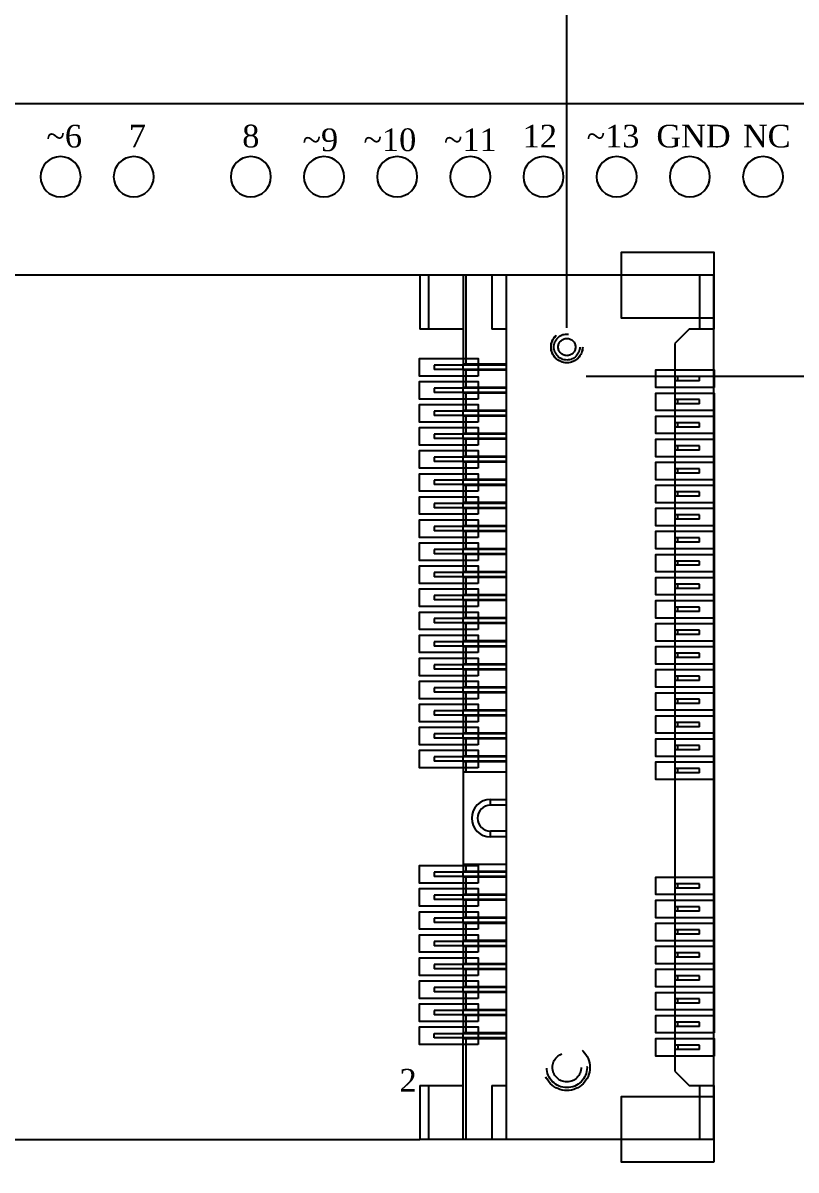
# Model space of a CAD drawing. Header units: millimetres. Extents: x 861 to 1253, y -31 to 249.
# Drawn here: x 1155 to 1195.3, y 118.8 to 178.5 of the extents above; entities that cross this region are included whole.
import ezdxf
from ezdxf.enums import TextEntityAlignment as Align

# ---------------------------------------------------------------- set-up
doc = ezdxf.new("R2010")
doc.units = ezdxf.units.MM
doc.header["$LTSCALE"] = 32.67
doc.header["$PDMODE"] = 3
doc.header["$PDSIZE"] = 0.3125
doc.linetypes.add('HIDDEN', pattern=[0.2, 0.1, -0.1])
doc.layers.get('0').update_dxf_attribs({"linetype": 'CONTINUOUS'})
doc.layers.get('Defpoints').update_dxf_attribs({"linetype": 'CONTINUOUS'})
for name, color, linetype in [('COMP_ART', 7, 'CONTINUOUS'), ('DEFAULT_2', 8, 'HIDDEN'), ('PIN_TOP', 10, 'CONTINUOUS')]:
    doc.layers.add(name, color=color, linetype=linetype)
doc.layers.add('尺寸標柱線', color=3, linetype='CONTINUOUS', lineweight=15)
doc.styles.get("Standard").update_dxf_attribs({"font": 'times.ttf', "width": 0.8})
doc.dimstyles.new('ISO-25(2)', dxfattribs={"dimtxt": 3, "dimasz": 2.5, "dimexe": 1, "dimexo": 1, "dimgap": 1, "dimtad": 1, "dimlfac": 0.666667, "dimdsep": 46, "dimtxsty": 'Standard', "dimcen": 2.5, "dimclrd": 3, "dimclre": 3, "dimclrt": 2, "dimadec": 0, "dimazin": 2, "dimtfac": 1, "dimtmove": 0, "dimatfit": 3, "dimfxl": 0, "dimarcsym": 0})

# ---------------------------------------------------------------- blocks, each defined once
blk = doc.blocks.new('ROUND_110')
blk.add_circle((0, 0), 0.0275)
blk = doc.blocks.new('*D274')
at = {"layer": 'Defpoints', "color": 0}
for p in [(1069.251, 124.776), (1107.852, 124.776), (1229.356, 94.342)]:
    blk.add_point(p, dxfattribs=at)
at = {"layer": '尺寸標柱線', "color": 3, "lineweight": -2}
blk.add_line((1106.852, 124.776), (1060.506, 124.776), dxfattribs=at)
at = {"layer": '尺寸標柱線', "color": 2, "insert": (1064.379, 127.306), "char_height": 3, "attachment_point": 5}
blk.add_mtext('20.29', dxfattribs=at)
blk = doc.blocks.new('*D275')
at = {"layer": 'Defpoints', "color": 0}
for p in [(1069.695, 161.076), (1107.852, 161.076), (1229.356, 94.342)]:
    blk.add_point(p, dxfattribs=at)
at = {"layer": '尺寸標柱線', "color": 3, "lineweight": -2}
blk.add_line((1106.852, 161.076), (1060.929, 161.076), dxfattribs=at)
at = {"layer": '尺寸標柱線', "color": 2, "insert": (1064.812, 163.606), "char_height": 3, "attachment_point": 5}
blk.add_mtext('44.49', dxfattribs=at)
blk = doc.blocks.new('*D276')
at = {"layer": 'Defpoints', "color": 0}
for p in [(1067.625, 170.542), (1090.701, 170.542), (1229.356, 94.342)]:
    blk.add_point(p, dxfattribs=at)
at = {"layer": '尺寸標柱線', "color": 3, "lineweight": -2}
blk.add_line((1089.701, 170.542), (1060.797, 170.542), dxfattribs=at)
at = {"layer": '尺寸標柱線', "color": 2, "insert": (1063.711, 173.072), "char_height": 3, "attachment_point": 5}
blk.add_mtext('50.8', dxfattribs=at)
blk = doc.blocks.new('*D277')
at = {"layer": 'Defpoints', "color": 0}
for p in [(1094.101, 182.289), (1094.101, 173.942), (1229.356, 94.342)]:
    blk.add_point(p, dxfattribs=at)
at = {"layer": '尺寸標柱線', "color": 3, "lineweight": -2}
blk.add_line((1094.101, 174.942), (1094.101, 190.965), dxfattribs=at)
at = {"layer": '尺寸標柱線', "color": 2, "insert": (1091.571, 187.127), "char_height": 3, "attachment_point": 5, "rotation": 90}
blk.add_mtext('90.17', dxfattribs=at)
blk = doc.blocks.new('*D278')
at = {"layer": 'Defpoints', "color": 0}
for p in [(1111.252, 182.109), (1111.252, 164.476), (1229.356, 94.342)]:
    blk.add_point(p, dxfattribs=at)
at = {"layer": '尺寸標柱線', "color": 3, "lineweight": -2}
blk.add_line((1111.252, 165.476), (1111.252, 190.828), dxfattribs=at)
at = {"layer": '尺寸標柱線', "color": 2, "insert": (1108.722, 186.968), "char_height": 3, "attachment_point": 5, "rotation": 90}
blk.add_mtext('78.74', dxfattribs=at)
blk = doc.blocks.new('*D279')
at = {"layer": 'Defpoints', "color": 0}
for p in [(1130.296, 182.168), (1130.296, 151.082), (1229.356, 94.342)]:
    blk.add_point(p, dxfattribs=at)
at = {"layer": '尺寸標柱線', "color": 3, "lineweight": -2}
blk.add_line((1130.296, 152.082), (1130.296, 190.866), dxfattribs=at)
at = {"layer": '尺寸標柱線', "color": 2, "insert": (1127.766, 187.017), "char_height": 3, "attachment_point": 5, "rotation": 90}
blk.add_mtext('66.04', dxfattribs=at)
blk = doc.blocks.new('*D280')
at = {"layer": 'Defpoints', "color": 0}
for p in [(1069.674, 147.682), (1126.896, 147.682), (1229.356, 94.342)]:
    blk.add_point(p, dxfattribs=at)
at = {"layer": '尺寸標柱線', "color": 3, "lineweight": -2}
blk.add_line((1125.896, 147.682), (1060.981, 147.682), dxfattribs=at)
at = {"layer": '尺寸標柱線', "color": 2, "insert": (1064.828, 150.212), "char_height": 3, "attachment_point": 5}
blk.add_mtext('35.56', dxfattribs=at)
blk = doc.blocks.new('*D281')
at = {"layer": 'Defpoints', "color": 0}
for p in [(1111.252, 121.376), (1229.356, 94.342), (1111.252, 79.742)]:
    blk.add_point(p, dxfattribs=at)
at = {"layer": '尺寸標柱線', "color": 3, "lineweight": -2}
blk.add_line((1111.252, 120.376), (1111.252, 71.023), dxfattribs=at)
at = {"layer": '尺寸標柱線', "color": 2, "insert": (1108.722, 74.883), "char_height": 3, "attachment_point": 5, "rotation": 90}
blk.add_mtext('78.74', dxfattribs=at)
blk = doc.blocks.new('*D282')
at = {"layer": 'Defpoints', "color": 0}
for p in [(1183.327, 182.387), (1183.327, 161.676), (1229.356, 94.342)]:
    blk.add_point(p, dxfattribs=at)
at = {"layer": '尺寸標柱線', "color": 3, "lineweight": -2}
blk.add_line((1183.327, 162.676), (1183.327, 191.064), dxfattribs=at)
at = {"layer": '尺寸標柱線', "color": 2, "insert": (1180.797, 187.226), "char_height": 3, "attachment_point": 5, "rotation": 90}
blk.add_mtext('30.69', dxfattribs=at)
blk = doc.blocks.new('*D283')
at = {"layer": 'Defpoints', "color": 0}
for p in [(1183.327, 160.152), (1234.732, 160.152), (1229.356, 94.342)]:
    blk.add_point(p, dxfattribs=at)
at = {"layer": '尺寸標柱線', "color": 3, "lineweight": -2}
blk.add_line((1184.327, 160.152), (1243.493, 160.152), dxfattribs=at)
at = {"layer": '尺寸標柱線', "color": 2, "insert": (1239.613, 162.682), "char_height": 3, "attachment_point": 5}
blk.add_mtext('43.87', dxfattribs=at)

msp = doc.modelspace()

# ---------------------------------------------------------------- linework, layer by layer
for p, q in [((1077.706, 174.352), (1228.606, 174.352)), ((1191.001, 159.121), (1191.001, 126.121))]:
    msp.add_line(p, q)
at = {"color": 7, "linetype": 'Continuous'}
for p, q in [((1190.977, 165.426), (1175.677, 165.426)), ((1175.677, 165.426), (1175.677, 162.613)), ((1176.127, 165.426), (1176.127, 162.613)), ((1177.927, 165.426), (1177.927, 160.776)), ((1178.077, 160.776), (1178.077, 165.426)), ((1179.427, 165.426), (1179.427, 162.613)), ((1180.177, 120.426), (1180.177, 165.426)), ((1190.227, 165.426), (1190.227, 162.613)), ((1190.977, 165.426), (1190.977, 162.613)), ((1177.927, 162.613), (1175.677, 162.613)), ((1180.177, 162.613), (1179.427, 162.613)), ((1189.702, 162.613), (1188.952, 161.863)), ((1190.977, 162.613), (1189.702, 162.613)), ((1188.952, 161.863), (1188.952, 123.988)), ((1180.177, 160.738), (1176.427, 160.738)), ((1176.427, 160.738), (1176.427, 160.513)), ((1180.177, 160.776), (1177.927, 160.776)), ((1177.927, 160.513), (1177.927, 160.738)), ((1179.427, 160.776), (1179.427, 160.738)), ((1180.177, 160.513), (1176.427, 160.513)), ((1180.177, 160.476), (1177.927, 160.476)), ((1177.927, 160.476), (1177.927, 159.576)), ((1178.077, 159.576), (1178.077, 160.476)), ((1179.427, 160.513), (1179.427, 160.476)), ((1190.227, 160.138), (1188.952, 160.138)), ((1189.102, 159.913), (1189.102, 160.138)), ((1190.227, 159.913), (1190.227, 160.138)), ((1180.177, 159.538), (1176.427, 159.538)), ((1176.427, 159.538), (1176.427, 159.313)), ((1180.177, 159.576), (1177.927, 159.576)), ((1177.927, 159.313), (1177.927, 159.538)), ((1179.427, 159.576), (1179.427, 159.538)), ((1190.227, 159.913), (1188.952, 159.913)), ((1180.177, 159.313), (1176.427, 159.313)), ((1180.177, 159.276), (1177.927, 159.276)), ((1177.927, 159.276), (1177.927, 158.376)), ((1178.077, 158.376), (1178.077, 159.276)), ((1179.427, 159.313), (1179.427, 159.276)), ((1190.227, 158.938), (1188.952, 158.938)), ((1189.102, 158.713), (1189.102, 158.938)), ((1190.227, 158.713), (1190.227, 158.938)), ((1180.177, 158.338), (1176.427, 158.338)), ((1176.427, 158.338), (1176.427, 158.113)), ((1180.177, 158.376), (1177.927, 158.376)), ((1177.927, 158.113), (1177.927, 158.338)), ((1179.427, 158.376), (1179.427, 158.338)), ((1190.227, 158.713), (1188.952, 158.713)), ((1180.177, 158.113), (1176.427, 158.113)), ((1180.177, 158.076), (1177.927, 158.076)), ((1177.927, 158.076), (1177.927, 157.176)), ((1178.077, 157.176), (1178.077, 158.076)), ((1179.427, 158.113), (1179.427, 158.076)), ((1190.227, 157.738), (1188.952, 157.738)), ((1189.102, 157.513), (1189.102, 157.738)), ((1190.227, 157.513), (1190.227, 157.738)), ((1180.177, 157.138), (1176.427, 157.138)), ((1176.427, 157.138), (1176.427, 156.913)), ((1180.177, 157.176), (1177.927, 157.176)), ((1177.927, 156.913), (1177.927, 157.138)), ((1179.427, 157.176), (1179.427, 157.138)), ((1190.227, 157.513), (1188.952, 157.513)), ((1180.177, 156.913), (1176.427, 156.913)), ((1180.177, 156.876), (1177.927, 156.876)), ((1177.927, 156.876), (1177.927, 155.976)), ((1178.077, 155.976), (1178.077, 156.876)), ((1179.427, 156.913), (1179.427, 156.876)), ((1190.227, 156.538), (1188.952, 156.538)), ((1189.102, 156.313), (1189.102, 156.538)), ((1190.227, 156.313), (1190.227, 156.538)), ((1180.177, 155.938), (1176.427, 155.938)), ((1176.427, 155.938), (1176.427, 155.713)), ((1180.177, 155.976), (1177.927, 155.976)), ((1177.927, 155.713), (1177.927, 155.938)), ((1179.427, 155.976), (1179.427, 155.938)), ((1190.227, 156.313), (1188.952, 156.313)), ((1180.177, 155.713), (1176.427, 155.713)), ((1180.177, 155.676), (1177.927, 155.676)), ((1177.927, 155.676), (1177.927, 154.776)), ((1178.077, 154.776), (1178.077, 155.676)), ((1179.427, 155.713), (1179.427, 155.676)), ((1190.227, 155.338), (1188.952, 155.338)), ((1189.102, 155.113), (1189.102, 155.338)), ((1190.227, 155.113), (1190.227, 155.338)), ((1180.177, 154.738), (1176.427, 154.738)), ((1176.427, 154.738), (1176.427, 154.513)), ((1180.177, 154.776), (1177.927, 154.776)), ((1177.927, 154.513), (1177.927, 154.738)), ((1179.427, 154.776), (1179.427, 154.738)), ((1190.227, 155.113), (1188.952, 155.113)), ((1180.177, 154.513), (1176.427, 154.513)), ((1180.177, 154.476), (1177.927, 154.476)), ((1177.927, 154.476), (1177.927, 153.576)), ((1178.077, 153.576), (1178.077, 154.476)), ((1179.427, 154.513), (1179.427, 154.476)), ((1190.227, 154.138), (1188.952, 154.138)), ((1189.102, 153.913), (1189.102, 154.138)), ((1190.227, 153.913), (1190.227, 154.138)), ((1180.177, 153.538), (1176.427, 153.538)), ((1176.427, 153.538), (1176.427, 153.313)), ((1180.177, 153.576), (1177.927, 153.576)), ((1177.927, 153.313), (1177.927, 153.538)), ((1179.427, 153.576), (1179.427, 153.538)), ((1190.227, 153.913), (1188.952, 153.913)), ((1180.177, 153.313), (1176.427, 153.313)), ((1180.177, 153.276), (1177.927, 153.276)), ((1177.927, 153.276), (1177.927, 152.376)), ((1178.077, 152.376), (1178.077, 153.276)), ((1179.427, 153.313), (1179.427, 153.276)), ((1190.227, 152.938), (1188.952, 152.938)), ((1189.102, 152.713), (1189.102, 152.938)), ((1190.227, 152.713), (1190.227, 152.938)), ((1180.177, 152.338), (1176.427, 152.338)), ((1176.427, 152.338), (1176.427, 152.113)), ((1180.177, 152.376), (1177.927, 152.376)), ((1177.927, 152.113), (1177.927, 152.338)), ((1179.427, 152.376), (1179.427, 152.338)), ((1190.227, 152.713), (1188.952, 152.713)), ((1180.177, 152.113), (1176.427, 152.113)), ((1180.177, 152.076), (1177.927, 152.076)), ((1177.927, 152.076), (1177.927, 151.176)), ((1178.077, 151.176), (1178.077, 152.076)), ((1179.427, 152.113), (1179.427, 152.076)), ((1190.227, 151.738), (1188.952, 151.738)), ((1189.102, 151.513), (1189.102, 151.738)), ((1190.227, 151.513), (1190.227, 151.738)), ((1180.177, 151.138), (1176.427, 151.138)), ((1176.427, 151.138), (1176.427, 150.913)), ((1180.177, 151.176), (1177.927, 151.176)), ((1177.927, 150.913), (1177.927, 151.138)), ((1179.427, 151.176), (1179.427, 151.138)), ((1190.227, 151.513), (1188.952, 151.513)), ((1180.177, 150.913), (1176.427, 150.913)), ((1180.177, 150.876), (1177.927, 150.876)), ((1177.927, 150.876), (1177.927, 149.976)), ((1178.077, 149.976), (1178.077, 150.876)), ((1179.427, 150.913), (1179.427, 150.876)), ((1190.227, 150.538), (1188.952, 150.538)), ((1189.102, 150.313), (1189.102, 150.538)), ((1190.227, 150.313), (1190.227, 150.538)), ((1180.177, 149.938), (1176.427, 149.938)), ((1176.427, 149.938), (1176.427, 149.713)), ((1180.177, 149.976), (1177.927, 149.976)), ((1177.927, 149.713), (1177.927, 149.938)), ((1179.427, 149.976), (1179.427, 149.938)), ((1190.227, 150.313), (1188.952, 150.313)), ((1180.177, 149.713), (1176.427, 149.713)), ((1180.177, 149.676), (1177.927, 149.676)), ((1177.927, 149.676), (1177.927, 148.776)), ((1178.077, 148.776), (1178.077, 149.676)), ((1179.427, 149.713), (1179.427, 149.676)), ((1190.227, 149.338), (1188.952, 149.338)), ((1189.102, 149.113), (1189.102, 149.338)), ((1190.227, 149.113), (1190.227, 149.338)), ((1180.177, 148.738), (1176.427, 148.738)), ((1176.427, 148.738), (1176.427, 148.513)), ((1180.177, 148.776), (1177.927, 148.776)), ((1177.927, 148.513), (1177.927, 148.738)), ((1179.427, 148.776), (1179.427, 148.738)), ((1190.227, 149.113), (1188.952, 149.113)), ((1180.177, 148.513), (1176.427, 148.513)), ((1180.177, 148.476), (1177.927, 148.476)), ((1177.927, 148.476), (1177.927, 147.576)), ((1178.077, 147.576), (1178.077, 148.476)), ((1179.427, 148.513), (1179.427, 148.476)), ((1190.227, 148.138), (1188.952, 148.138)), ((1189.102, 147.913), (1189.102, 148.138)), ((1190.227, 147.913), (1190.227, 148.138)), ((1180.177, 147.538), (1176.427, 147.538)), ((1176.427, 147.538), (1176.427, 147.313)), ((1180.177, 147.576), (1177.927, 147.576)), ((1177.927, 147.313), (1177.927, 147.538)), ((1179.427, 147.576), (1179.427, 147.538)), ((1190.227, 147.913), (1188.952, 147.913)), ((1180.177, 147.313), (1176.427, 147.313)), ((1180.177, 147.276), (1177.927, 147.276)), ((1177.927, 147.276), (1177.927, 146.376)), ((1178.077, 146.376), (1178.077, 147.276)), ((1179.427, 147.313), (1179.427, 147.276)), ((1190.227, 146.938), (1188.952, 146.938)), ((1189.102, 146.713), (1189.102, 146.938)), ((1190.227, 146.713), (1190.227, 146.938)), ((1180.177, 146.338), (1176.427, 146.338)), ((1176.427, 146.338), (1176.427, 146.113)), ((1180.177, 146.376), (1177.927, 146.376)), ((1177.927, 146.113), (1177.927, 146.338)), ((1179.427, 146.376), (1179.427, 146.338)), ((1190.227, 146.713), (1188.952, 146.713)), ((1180.177, 146.113), (1176.427, 146.113)), ((1180.177, 146.076), (1177.927, 146.076)), ((1177.927, 146.076), (1177.927, 145.176)), ((1178.077, 145.176), (1178.077, 146.076)), ((1179.427, 146.113), (1179.427, 146.076)), ((1190.227, 145.738), (1188.952, 145.738)), ((1189.102, 145.513), (1189.102, 145.738)), ((1190.227, 145.513), (1190.227, 145.738)), ((1180.177, 145.138), (1176.427, 145.138)), ((1176.427, 145.138), (1176.427, 144.913)), ((1180.177, 145.176), (1177.927, 145.176)), ((1177.927, 144.913), (1177.927, 145.138)), ((1179.427, 145.176), (1179.427, 145.138)), ((1190.227, 145.513), (1188.952, 145.513)), ((1180.177, 144.913), (1176.427, 144.913)), ((1180.177, 144.876), (1177.927, 144.876)), ((1177.927, 144.876), (1177.927, 143.976)), ((1178.077, 143.976), (1178.077, 144.876)), ((1179.427, 144.913), (1179.427, 144.876)), ((1190.227, 144.538), (1188.952, 144.538)), ((1189.102, 144.313), (1189.102, 144.538)), ((1190.227, 144.313), (1190.227, 144.538)), ((1180.177, 143.938), (1176.427, 143.938)), ((1176.427, 143.938), (1176.427, 143.713)), ((1180.177, 143.976), (1177.927, 143.976)), ((1177.927, 143.713), (1177.927, 143.938)), ((1179.427, 143.976), (1179.427, 143.938)), ((1190.227, 144.313), (1188.952, 144.313)), ((1180.177, 143.713), (1176.427, 143.713)), ((1180.177, 143.676), (1177.927, 143.676)), ((1177.927, 143.676), (1177.927, 142.776)), ((1178.077, 142.776), (1178.077, 143.676)), ((1179.427, 143.713), (1179.427, 143.676)), ((1190.227, 143.338), (1188.952, 143.338)), ((1189.102, 143.113), (1189.102, 143.338)), ((1190.227, 143.113), (1190.227, 143.338)), ((1180.177, 142.738), (1176.427, 142.738)), ((1176.427, 142.738), (1176.427, 142.513)), ((1180.177, 142.776), (1177.927, 142.776)), ((1177.927, 142.513), (1177.927, 142.738)), ((1179.427, 142.776), (1179.427, 142.738)), ((1190.227, 143.113), (1188.952, 143.113)), ((1180.177, 142.513), (1176.427, 142.513)), ((1180.177, 142.476), (1177.927, 142.476)), ((1177.927, 142.476), (1177.927, 141.576)), ((1178.077, 141.576), (1178.077, 142.476)), ((1179.427, 142.513), (1179.427, 142.476)), ((1190.227, 142.138), (1188.952, 142.138)), ((1189.102, 141.913), (1189.102, 142.138)), ((1190.227, 141.913), (1190.227, 142.138)), ((1180.177, 141.538), (1176.427, 141.538)), ((1176.427, 141.538), (1176.427, 141.313)), ((1180.177, 141.576), (1177.927, 141.576)), ((1177.927, 141.313), (1177.927, 141.538)), ((1179.427, 141.576), (1179.427, 141.538)), ((1190.227, 141.913), (1188.952, 141.913)), ((1180.177, 141.313), (1176.427, 141.313)), ((1180.177, 141.276), (1177.927, 141.276)), ((1177.927, 141.276), (1177.927, 140.376)), ((1178.077, 140.376), (1178.077, 141.276)), ((1179.427, 141.313), (1179.427, 141.276)), ((1190.227, 140.938), (1188.952, 140.938)), ((1189.102, 140.713), (1189.102, 140.938)), ((1190.227, 140.713), (1190.227, 140.938)), ((1180.177, 140.338), (1176.427, 140.338)), ((1176.427, 140.338), (1176.427, 140.113)), ((1180.177, 140.376), (1177.927, 140.376)), ((1177.927, 140.113), (1177.927, 140.338)), ((1179.427, 140.376), (1179.427, 140.338)), ((1190.227, 140.713), (1188.952, 140.713)), ((1180.177, 140.113), (1176.427, 140.113)), ((1180.177, 140.076), (1177.927, 140.076)), ((1177.927, 140.076), (1177.927, 134.376)), ((1178.077, 139.551), (1178.077, 140.076)), ((1179.427, 140.113), (1179.427, 140.076)), ((1190.227, 139.738), (1188.952, 139.738)), ((1189.102, 139.513), (1189.102, 139.738)), ((1190.227, 139.513), (1190.227, 139.738)), ((1180.177, 139.551), (1177.927, 139.551)), ((1190.227, 139.513), (1188.952, 139.513)), ((1179.352, 138.126), (1180.177, 138.126)), ((1179.352, 137.826), (1179.352, 138.126)), ((1180.177, 137.826), (1179.352, 137.826)), ((1180.177, 136.476), (1179.352, 136.476)), ((1179.352, 136.176), (1179.352, 136.476)), ((1180.177, 136.176), (1179.352, 136.176)), ((1177.927, 134.751), (1180.177, 134.751)), ((1180.177, 134.376), (1177.927, 134.376)), ((1178.077, 134.376), (1178.077, 134.751)), ((1179.427, 134.376), (1179.427, 134.338)), ((1180.177, 134.338), (1176.427, 134.338)), ((1176.427, 134.338), (1176.427, 134.113)), ((1180.177, 134.113), (1176.427, 134.113)), ((1177.927, 134.113), (1177.927, 134.338)), ((1180.177, 134.076), (1177.927, 134.076)), ((1177.927, 134.076), (1177.927, 133.176)), ((1178.077, 133.176), (1178.077, 134.076)), ((1179.427, 134.113), (1179.427, 134.076)), ((1180.177, 133.176), (1177.927, 133.176)), ((1179.427, 133.176), (1179.427, 133.138)), ((1190.227, 133.738), (1188.952, 133.738)), ((1190.227, 133.513), (1188.952, 133.513)), ((1189.102, 133.513), (1189.102, 133.738)), ((1190.227, 133.513), (1190.227, 133.738)), ((1180.177, 133.138), (1176.427, 133.138)), ((1176.427, 133.138), (1176.427, 132.913)), ((1180.177, 132.913), (1176.427, 132.913)), ((1177.927, 132.913), (1177.927, 133.138)), ((1180.177, 132.876), (1177.927, 132.876)), ((1177.927, 132.876), (1177.927, 131.976)), ((1178.077, 131.976), (1178.077, 132.876)), ((1179.427, 132.913), (1179.427, 132.876)), ((1180.177, 131.976), (1177.927, 131.976)), ((1179.427, 131.976), (1179.427, 131.938)), ((1190.227, 132.538), (1188.952, 132.538)), ((1190.227, 132.313), (1188.952, 132.313)), ((1189.102, 132.313), (1189.102, 132.538)), ((1190.227, 132.313), (1190.227, 132.538)), ((1180.177, 131.938), (1176.427, 131.938)), ((1176.427, 131.938), (1176.427, 131.713)), ((1180.177, 131.713), (1176.427, 131.713)), ((1177.927, 131.713), (1177.927, 131.938)), ((1180.177, 131.676), (1177.927, 131.676)), ((1177.927, 131.676), (1177.927, 130.776)), ((1178.077, 130.776), (1178.077, 131.676)), ((1179.427, 131.713), (1179.427, 131.676)), ((1180.177, 130.776), (1177.927, 130.776)), ((1179.427, 130.776), (1179.427, 130.738)), ((1190.227, 131.338), (1188.952, 131.338)), ((1190.227, 131.113), (1188.952, 131.113)), ((1189.102, 131.113), (1189.102, 131.338)), ((1190.227, 131.113), (1190.227, 131.338)), ((1180.177, 130.738), (1176.427, 130.738)), ((1176.427, 130.738), (1176.427, 130.513)), ((1180.177, 130.513), (1176.427, 130.513)), ((1177.927, 130.513), (1177.927, 130.738)), ((1180.177, 130.476), (1177.927, 130.476)), ((1177.927, 130.476), (1177.927, 129.576)), ((1178.077, 129.576), (1178.077, 130.476)), ((1179.427, 130.513), (1179.427, 130.476)), ((1190.227, 130.138), (1188.952, 130.138)), ((1190.227, 129.913), (1188.952, 129.913)), ((1189.102, 129.913), (1189.102, 130.138)), ((1190.227, 129.913), (1190.227, 130.138)), ((1180.177, 129.538), (1176.427, 129.538)), ((1176.427, 129.538), (1176.427, 129.313)), ((1180.177, 129.313), (1176.427, 129.313)), ((1180.177, 129.576), (1177.927, 129.576)), ((1177.927, 129.313), (1177.927, 129.538)), ((1180.177, 129.276), (1177.927, 129.276)), ((1177.927, 129.276), (1177.927, 128.376)), ((1178.077, 128.376), (1178.077, 129.276)), ((1179.427, 129.576), (1179.427, 129.538)), ((1179.427, 129.313), (1179.427, 129.276)), ((1190.227, 128.938), (1188.952, 128.938)), ((1190.227, 128.713), (1188.952, 128.713)), ((1189.102, 128.713), (1189.102, 128.938)), ((1190.227, 128.713), (1190.227, 128.938)), ((1180.177, 128.338), (1176.427, 128.338)), ((1176.427, 128.338), (1176.427, 128.113)), ((1180.177, 128.113), (1176.427, 128.113)), ((1180.177, 128.376), (1177.927, 128.376)), ((1177.927, 128.113), (1177.927, 128.338)), ((1180.177, 128.076), (1177.927, 128.076)), ((1177.927, 128.076), (1177.927, 127.176)), ((1178.077, 127.176), (1178.077, 128.076)), ((1179.427, 128.376), (1179.427, 128.338)), ((1179.427, 128.113), (1179.427, 128.076)), ((1190.227, 127.738), (1188.952, 127.738)), ((1190.227, 127.513), (1188.952, 127.513)), ((1189.102, 127.513), (1189.102, 127.738)), ((1190.227, 127.513), (1190.227, 127.738)), ((1180.177, 127.138), (1176.427, 127.138)), ((1176.427, 127.138), (1176.427, 126.913)), ((1180.177, 126.913), (1176.427, 126.913)), ((1180.177, 127.176), (1177.927, 127.176)), ((1177.927, 126.913), (1177.927, 127.138)), ((1180.177, 126.876), (1177.927, 126.876)), ((1177.927, 126.876), (1177.927, 125.976)), ((1178.077, 125.976), (1178.077, 126.876)), ((1179.427, 127.176), (1179.427, 127.138)), ((1179.427, 126.913), (1179.427, 126.876)), ((1190.227, 126.538), (1188.952, 126.538)), ((1190.227, 126.313), (1188.952, 126.313)), ((1189.102, 126.313), (1189.102, 126.538)), ((1190.227, 126.313), (1190.227, 126.538)), ((1176.427, 125.938), (1180.177, 125.938)), ((1176.427, 125.713), (1176.427, 125.938)), ((1180.177, 125.713), (1176.427, 125.713)), ((1180.177, 125.976), (1177.927, 125.976)), ((1177.927, 125.713), (1177.927, 125.938)), ((1177.927, 125.676), (1180.177, 125.676)), ((1177.927, 120.426), (1177.927, 125.676)), ((1178.077, 120.426), (1178.077, 125.676)), ((1179.427, 125.976), (1179.427, 125.938)), ((1179.427, 125.713), (1179.427, 125.676)), ((1190.227, 125.338), (1188.952, 125.338)), ((1190.227, 125.113), (1188.952, 125.113)), ((1189.102, 125.338), (1189.102, 125.113)), ((1190.227, 125.113), (1190.227, 125.338)), ((1188.952, 123.988), (1189.702, 123.238)), ((1175.677, 123.238), (1177.927, 123.238)), ((1175.677, 123.238), (1175.677, 120.426)), ((1176.127, 123.238), (1176.127, 120.426)), ((1179.427, 123.238), (1180.177, 123.238)), ((1179.427, 123.238), (1179.427, 120.426)), ((1189.702, 123.238), (1190.977, 123.238)), ((1190.227, 123.238), (1190.227, 120.426)), ((1190.977, 123.238), (1190.977, 120.426)), ((1190.977, 120.426), (1175.677, 120.426))]:
    msp.add_line(p, q, dxfattribs=at)
at = {"color": 40, "linetype": 'Continuous'}
for points in [[(1190.977, 163.186), (1186.177, 163.186), (1186.177, 166.615), (1190.977, 166.615)], [(1178.701, 160.168), (1175.653, 160.168), (1175.653, 161.083), (1178.701, 161.083)], [(1191.001, 159.568), (1187.953, 159.568), (1187.953, 160.483), (1191.001, 160.483)], [(1178.701, 158.969), (1175.653, 158.969), (1175.653, 159.883), (1178.701, 159.883)], [(1191.001, 158.369), (1187.953, 158.369), (1187.953, 159.283), (1191.001, 159.283)], [(1178.701, 157.769), (1175.653, 157.769), (1175.653, 158.683), (1178.701, 158.683)], [(1191.001, 157.169), (1187.953, 157.169), (1187.953, 158.083), (1191.001, 158.083)], [(1178.701, 156.568), (1175.653, 156.568), (1175.653, 157.483), (1178.701, 157.483)], [(1191.001, 155.969), (1187.953, 155.969), (1187.953, 156.883), (1191.001, 156.883)], [(1178.701, 155.369), (1175.653, 155.369), (1175.653, 156.283), (1178.701, 156.283)], [(1191.001, 154.769), (1187.953, 154.769), (1187.953, 155.683), (1191.001, 155.683)], [(1178.701, 154.169), (1175.653, 154.169), (1175.653, 155.083), (1178.701, 155.083)], [(1191.001, 153.568), (1187.953, 153.568), (1187.953, 154.483), (1191.001, 154.483)], [(1178.701, 152.969), (1175.653, 152.969), (1175.653, 153.883), (1178.701, 153.883)], [(1191.001, 152.369), (1187.953, 152.369), (1187.953, 153.283), (1191.001, 153.283)], [(1178.701, 151.769), (1175.653, 151.769), (1175.653, 152.683), (1178.701, 152.683)], [(1191.001, 151.169), (1187.953, 151.169), (1187.953, 152.083), (1191.001, 152.083)], [(1178.701, 150.568), (1175.653, 150.568), (1175.653, 151.483), (1178.701, 151.483)], [(1191.001, 149.969), (1187.953, 149.969), (1187.953, 150.883), (1191.001, 150.883)], [(1178.701, 149.369), (1175.653, 149.369), (1175.653, 150.283), (1178.701, 150.283)], [(1191.001, 148.769), (1187.953, 148.769), (1187.953, 149.683), (1191.001, 149.683)], [(1178.701, 148.169), (1175.653, 148.169), (1175.653, 149.083), (1178.701, 149.083)], [(1191.001, 147.568), (1187.953, 147.568), (1187.953, 148.483), (1191.001, 148.483)], [(1178.701, 146.969), (1175.653, 146.969), (1175.653, 147.883), (1178.701, 147.883)], [(1191.001, 146.369), (1187.953, 146.369), (1187.953, 147.283), (1191.001, 147.283)], [(1178.701, 145.769), (1175.653, 145.769), (1175.653, 146.683), (1178.701, 146.683)], [(1191.001, 145.169), (1187.953, 145.169), (1187.953, 146.083), (1191.001, 146.083)], [(1178.701, 144.568), (1175.653, 144.568), (1175.653, 145.483), (1178.701, 145.483)], [(1191.001, 143.969), (1187.953, 143.969), (1187.953, 144.883), (1191.001, 144.883)], [(1178.701, 143.369), (1175.653, 143.369), (1175.653, 144.283), (1178.701, 144.283)], [(1191.001, 142.769), (1187.953, 142.769), (1187.953, 143.683), (1191.001, 143.683)], [(1178.701, 142.169), (1175.653, 142.169), (1175.653, 143.083), (1178.701, 143.083)], [(1191.001, 141.568), (1187.953, 141.568), (1187.953, 142.483), (1191.001, 142.483)], [(1178.701, 140.969), (1175.653, 140.969), (1175.653, 141.883), (1178.701, 141.883)], [(1191.001, 140.369), (1187.953, 140.369), (1187.953, 141.283), (1191.001, 141.283)], [(1178.701, 139.769), (1175.653, 139.769), (1175.653, 140.683), (1178.701, 140.683)], [(1191.001, 139.169), (1187.953, 139.169), (1187.953, 140.083), (1191.001, 140.083)], [(1178.701, 133.769), (1175.653, 133.769), (1175.653, 134.683), (1178.701, 134.683)], [(1191.001, 133.169), (1187.953, 133.169), (1187.953, 134.083), (1191.001, 134.083)], [(1178.701, 132.568), (1175.653, 132.568), (1175.653, 133.483), (1178.701, 133.483)], [(1191.001, 131.969), (1187.953, 131.969), (1187.953, 132.883), (1191.001, 132.883)], [(1178.701, 131.369), (1175.653, 131.369), (1175.653, 132.283), (1178.701, 132.283)], [(1191.001, 130.769), (1187.953, 130.769), (1187.953, 131.683), (1191.001, 131.683)], [(1178.701, 130.169), (1175.653, 130.169), (1175.653, 131.083), (1178.701, 131.083)], [(1191.001, 129.568), (1187.953, 129.568), (1187.953, 130.483), (1191.001, 130.483)], [(1178.701, 128.969), (1175.653, 128.969), (1175.653, 129.883), (1178.701, 129.883)], [(1191.001, 128.369), (1187.953, 128.369), (1187.953, 129.283), (1191.001, 129.283)], [(1178.701, 127.769), (1175.653, 127.769), (1175.653, 128.683), (1178.701, 128.683)], [(1191.001, 127.169), (1187.953, 127.169), (1187.953, 128.083), (1191.001, 128.083)], [(1178.701, 126.568), (1175.653, 126.568), (1175.653, 127.483), (1178.701, 127.483)], [(1191.001, 125.969), (1187.953, 125.969), (1187.953, 126.883), (1191.001, 126.883)], [(1178.701, 125.369), (1175.653, 125.369), (1175.653, 126.283), (1178.701, 126.283)], [(1191.001, 124.769), (1187.953, 124.769), (1187.953, 125.683), (1191.001, 125.683)], [(1190.977, 119.236), (1186.177, 119.236), (1186.177, 122.665), (1190.977, 122.665)]]:
    msp.add_lwpolyline(points, close=True, dxfattribs=at)
msp.add_lwpolyline([(1190.977, 120.426), (1190.977, 165.426), (1106.902, 165.426), (1106.902, 120.426), (1175.677, 120.426)])
at = {"color": 40, "linetype": 'HIDDEN'}
for centre, radius in [((1183.327, 161.676), 0.825), ((1183.327, 124.176), 1.2)]:
    msp.add_circle(centre, radius, dxfattribs=at)
at = {"color": 7, "linetype": 'Continuous'}
for radius in [0.975, 0.675]:
    msp.add_arc((1179.352, 137.151), radius, 90, 270, dxfattribs=at)
at = {"layer": 'DEFAULT_2', "linetype": 'HIDDEN'}
for centre, radius in [((1183.327, 161.676), 0.675), ((1183.327, 161.676), 0.45), ((1183.327, 124.176), 1.05), ((1183.327, 124.176), 0.75)]:
    msp.add_circle(centre, radius, dxfattribs=at)
at = {"layer": 'PIN_TOP', "linetype": 'HIDDEN'}
for centre, radius in [((1183.327, 161.676), 0.819), ((1183.327, 124.176), 1.2)]:
    msp.add_circle(centre, radius, dxfattribs=at)

# ---------------------------------------------------------------- block references
at = {"layer": 'COMP_ART', "xscale": -38.09999999999999, "yscale": 38.09999999999999, "zscale": 38.09999999999999, "rotation": 270}
for p in [(1156.966, 170.542), (1160.776, 170.542), (1166.872, 170.542), (1170.682, 170.542), (1174.492, 170.542), (1178.302, 170.542), (1182.112, 170.542), (1185.922, 170.542), (1189.732, 170.542), (1193.542, 170.542)]:
    msp.add_blockref('ROUND_110', p, dxfattribs=at)

# ---------------------------------------------------------------- texts
for s, height, p in [('~6', 1.1811, (1157.156, 172.066)), ('7', 1.181, (1160.966, 172.066)), ('8', 1.181, (1166.872, 172.066)), ('12', 1.1811, (1181.921, 172.066)), ('~13', 1.1811, (1185.731, 172.066)), ('GND', 1.1811, (1189.922, 172.066)), ('NC', 1.1811, (1193.732, 172.066)), ('~9', 1.1811, (1170.491, 171.875)), ('~10', 1.1811, (1174.111, 171.875)), ('~11', 1.1811, (1178.302, 171.875)), ('2', 1.181, (1175.063, 122.917))]:
    msp.add_text(s, height=height).set_placement(p, align=Align.CENTER)

# ---------------------------------------------------------------- dimensions: what is measured, and where the dimension line sits
at = {"layer": '尺寸標柱線'}
for feature_location, offset, dtype, picture, middle in [((1183.327, 161.676), (0, 20.711), 1, '*D282', (1180.797, 187.226)), ((1094.101, 173.942), (0, 8.348), 1, '*D277', (1091.571, 187.127)), ((1111.252, 164.476), (0, 17.633), 1, '*D278', (1108.722, 186.968)), ((1130.296, 151.082), (0, 31.086), 1, '*D279', (1127.766, 187.017)), ((1090.701, 170.542), (-23.076, 0), 0, '*D276', (1063.711, 173.072)), ((1107.852, 161.076), (-38.157, 0), 0, '*D275', (1064.812, 163.606)), ((1183.327, 160.152), (51.406, 0), 0, '*D283', (1239.613, 162.682)), ((1126.896, 147.682), (-57.222, 0), 0, '*D280', (1064.828, 150.212)), ((1107.852, 124.776), (-38.601, 0), 0, '*D274', (1064.379, 127.306)), ((1111.252, 121.376), (0, -41.633), 1, '*D281', (1108.722, 74.883))]:
    dim = msp.add_ordinate_dim(feature_location=feature_location, offset=offset, dtype=dtype, origin=(1229.356, 94.342), dimstyle='ISO-25(2)', dxfattribs=at)
    dim.commit()
    dim.dimension.update_dxf_attribs({"geometry": picture, "text_midpoint": middle})

doc.saveas('drawing.dxf')
